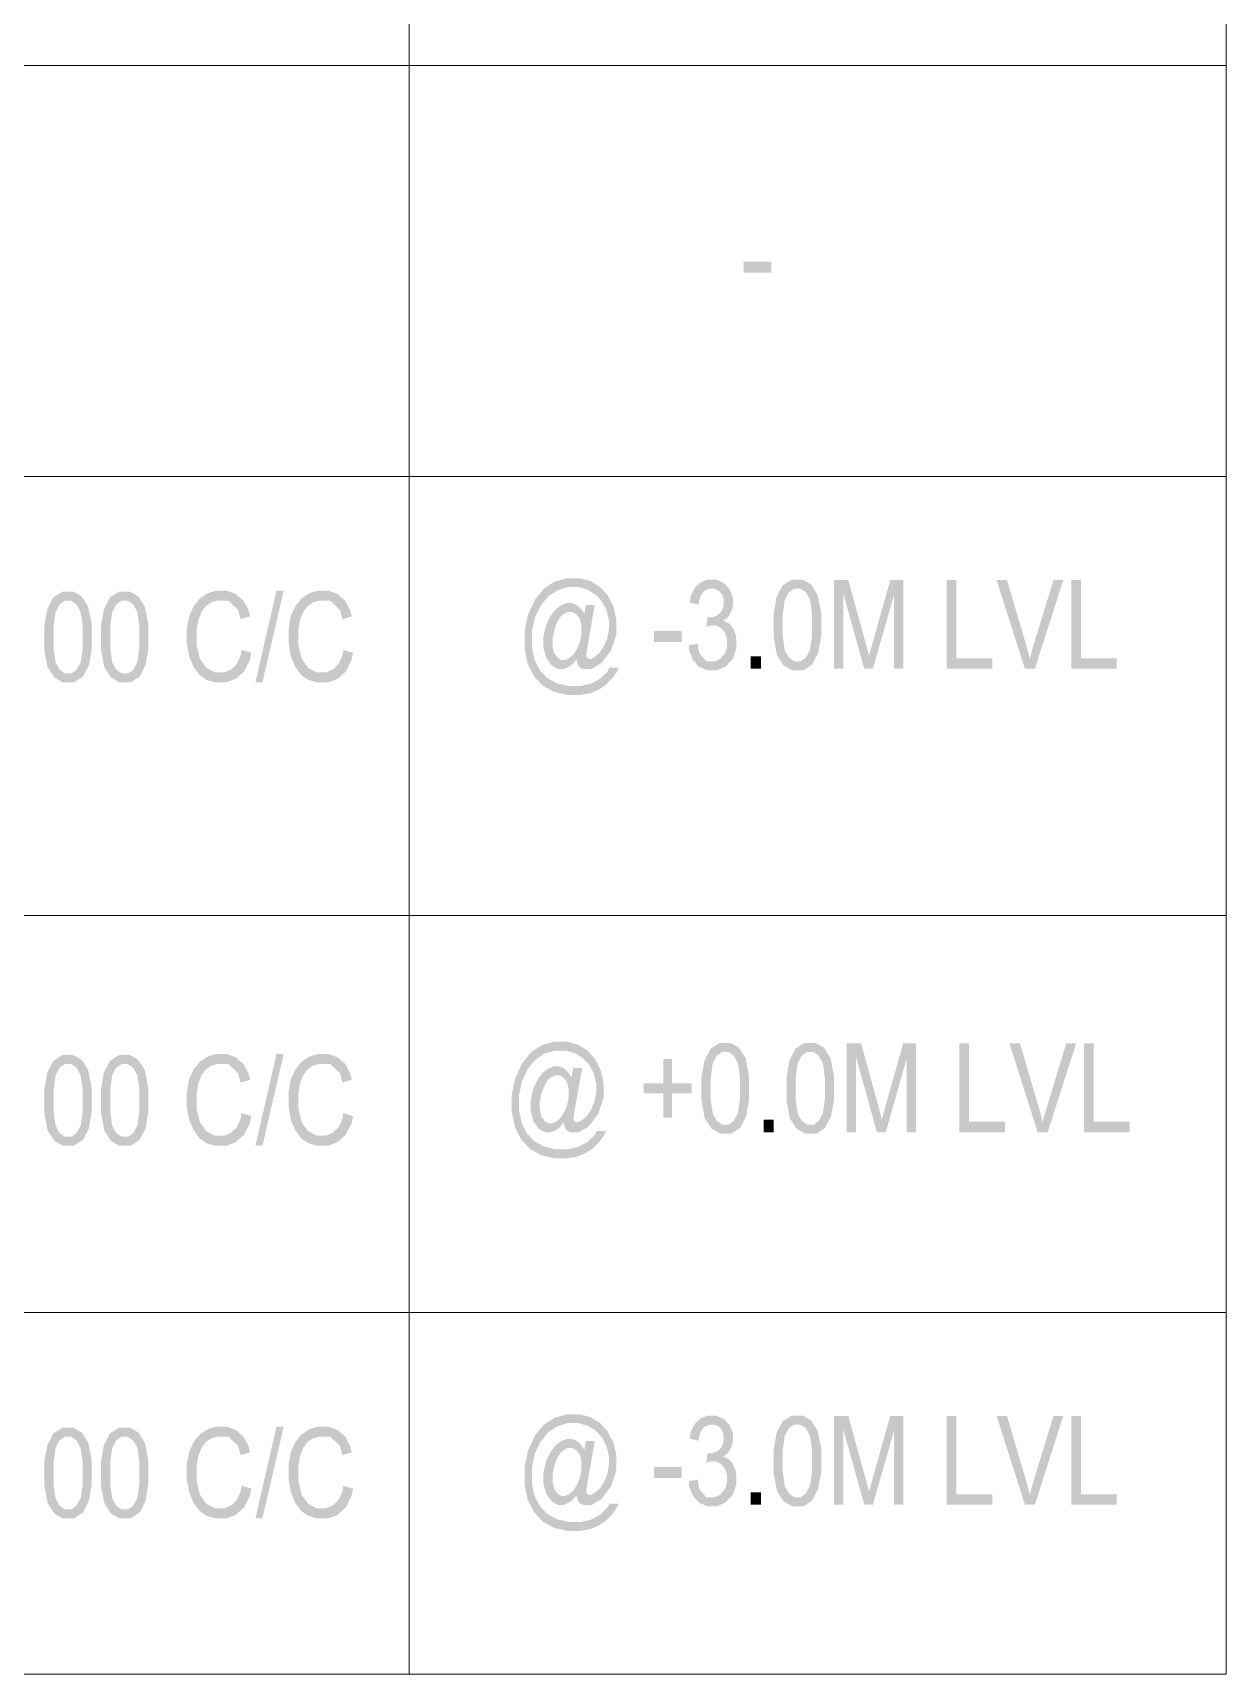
# Model space of a CAD drawing. Header units: millimetres. Extents: x 51.5 to 74.8, y 0.8 to 17.2.
# Drawn here: x 68.752 to 69.806, y 14.531 to 15.981 of the extents above; entities that cross this region are included whole.
import ezdxf

# ---------------------------------------------------------------- set-up
doc = ezdxf.new("R2010")
doc.units = ezdxf.units.MM
doc.layers.add('PDF_Geomertry', color=7, linetype='Continuous')
doc.layers.add('PDF_Solid Fills', color=7, linetype='Continuous')

msp = doc.modelspace()

# ---------------------------------------------------------------- hatches: boundary and pattern name
at = {"layer": 'PDF_Solid Fills', "transparency": 33554559}
h = msp.add_hatch(color=256, dxfattribs=at)
h.paths.add_polyline_path([(68.7625, 15.4473), (68.7625, 15.4572), (68.7652, 15.4722), (68.7679, 15.4772), (68.7705, 15.4823), (68.7784, 15.4874), (68.7836, 15.4874), (68.7882, 15.4874), (68.7955, 15.4833), (68.7982, 15.4791), (68.8013, 15.4741), (68.8045, 15.4583), (68.8045, 15.4473), (68.8045, 15.4374), (68.8019, 15.4226), (68.7993, 15.4174), (68.7966, 15.4123), (68.7887, 15.4073), (68.7834, 15.4073), (68.7788, 15.4073), (68.7713, 15.4118), (68.7684, 15.4162), (68.7654, 15.4208), (68.7625, 15.4362)])
h.paths.add_polyline_path([(68.7707, 15.4473), (68.7707, 15.4377), (68.7725, 15.4249), (68.7743, 15.4218), (68.7761, 15.4184), (68.7808, 15.4152), (68.7837, 15.4152), (68.7865, 15.4152), (68.7909, 15.4184), (68.7927, 15.4218), (68.7947, 15.4251), (68.7965, 15.4379), (68.7965, 15.4473), (68.7965, 15.4569), (68.7945, 15.4697), (68.7927, 15.473), (68.7909, 15.4762), (68.7862, 15.4794), (68.7833, 15.4794), (68.7805, 15.4794), (68.7761, 15.4762), (68.7743, 15.4729), (68.7725, 15.4695), (68.7707, 15.4568)])
h = msp.add_hatch(color=256, dxfattribs=at)
h.paths.add_polyline_path([(68.8126, 15.4473), (68.8126, 15.4572), (68.8152, 15.4722), (68.8179, 15.4772), (68.8205, 15.4823), (68.8284, 15.4874), (68.8336, 15.4874), (68.8383, 15.4874), (68.8455, 15.4833), (68.8482, 15.4791), (68.8513, 15.4741), (68.8545, 15.4583), (68.8545, 15.4473), (68.8545, 15.4374), (68.8519, 15.4226), (68.8493, 15.4174), (68.8466, 15.4123), (68.8387, 15.4073), (68.8336, 15.4073), (68.8288, 15.4073), (68.8213, 15.4118), (68.8184, 15.4162), (68.8155, 15.4208), (68.8126, 15.4362)])
h.paths.add_polyline_path([(68.8207, 15.4473), (68.8207, 15.4377), (68.8225, 15.4249), (68.8243, 15.4218), (68.8262, 15.4184), (68.8309, 15.4152), (68.8337, 15.4152), (68.8365, 15.4152), (68.8411, 15.4184), (68.8429, 15.4218), (68.8447, 15.4251), (68.8465, 15.4379), (68.8465, 15.4473), (68.8465, 15.4569), (68.8447, 15.4697), (68.8429, 15.473), (68.8409, 15.4762), (68.8362, 15.4794), (68.8333, 15.4794), (68.8307, 15.4794), (68.8261, 15.4762), (68.8243, 15.4729), (68.8225, 15.4695), (68.8207, 15.4568)])
for points in [[(68.9368, 15.4361), (68.9454, 15.4334), (68.944, 15.4269), (68.939, 15.417), (68.9354, 15.4137), (68.9319, 15.4105), (68.9232, 15.4073), (68.9182, 15.4073), (68.9137, 15.4073), (68.9059, 15.4094), (68.9029, 15.4116), (68.8997, 15.4138), (68.8944, 15.4208), (68.8925, 15.4256), (68.8904, 15.4304), (68.8884, 15.4418), (68.8884, 15.4484), (68.8884, 15.4548), (68.8904, 15.4658), (68.8925, 15.4702), (68.8944, 15.4748), (68.9, 15.4815), (68.9034, 15.4838), (68.9069, 15.4861), (68.9145, 15.4884), (68.9188, 15.4884), (68.9234, 15.4884), (68.9315, 15.4855), (68.9348, 15.4826), (68.9382, 15.4797), (68.9429, 15.4712), (68.9443, 15.4656), (68.9359, 15.4631), (68.9337, 15.4713), (68.9251, 15.4795), (68.9187, 15.4795), (68.9154, 15.4795), (68.9098, 15.4779), (68.9075, 15.4762), (68.9051, 15.4745), (68.9013, 15.4695), (68.9, 15.4659), (68.8986, 15.4624), (68.897, 15.4537), (68.897, 15.4484), (68.897, 15.4404), (68.9, 15.4283), (68.9027, 15.4243), (68.9057, 15.4201), (68.9132, 15.4161), (68.9179, 15.4161), (68.9215, 15.4161), (68.9275, 15.4186), (68.93, 15.4211), (68.9325, 15.4236), (68.9359, 15.4311)], [(69.0266, 15.4361), (69.0352, 15.4334), (69.0338, 15.4269), (69.0288, 15.417), (69.0252, 15.4137), (69.0218, 15.4105), (69.0132, 15.4073), (69.008, 15.4073), (69.0036, 15.4073), (68.9959, 15.4094), (68.9927, 15.4116), (68.9895, 15.4138), (68.9843, 15.4208), (68.9823, 15.4256), (68.9802, 15.4304), (68.9783, 15.4418), (68.9783, 15.4484), (68.9783, 15.4548), (68.9802, 15.4658), (68.9823, 15.4702), (68.9844, 15.4748), (68.9898, 15.4815), (68.9933, 15.4838), (68.9968, 15.4861), (69.0044, 15.4884), (69.0087, 15.4884), (69.0134, 15.4884), (69.0213, 15.4855), (69.0247, 15.4826), (69.0282, 15.4797), (69.0327, 15.4712), (69.0341, 15.4656), (69.0258, 15.4631), (69.0237, 15.4713), (69.015, 15.4795), (69.0086, 15.4795), (69.0054, 15.4795), (68.9997, 15.4779), (68.9973, 15.4762), (68.995, 15.4745), (68.9912, 15.4695), (68.9898, 15.4659), (68.9884, 15.4624), (68.987, 15.4537), (68.987, 15.4484), (68.987, 15.4404), (68.9898, 15.4283), (68.9927, 15.4243), (68.9955, 15.4201), (69.0032, 15.4161), (69.0079, 15.4161), (69.0113, 15.4161), (69.0173, 15.4186), (69.0198, 15.4211), (69.0225, 15.4236), (69.0258, 15.4311)], [(69.3318, 15.4401), (69.3397, 15.4413), (69.3409, 15.4336), (69.3472, 15.4259), (69.3522, 15.4259), (69.3548, 15.4259), (69.3595, 15.4281), (69.3615, 15.4305), (69.3636, 15.4327), (69.3655, 15.4387), (69.3655, 15.4423), (69.3655, 15.4458), (69.3637, 15.4513), (69.3619, 15.4534), (69.3601, 15.4555), (69.3555, 15.4576), (69.3529, 15.4576), (69.3518, 15.4576), (69.349, 15.457), (69.3473, 15.4565), (69.3483, 15.4649), (69.3495, 15.4648), (69.3525, 15.4648), (69.3572, 15.4666), (69.359, 15.4684), (69.3608, 15.4702), (69.3627, 15.4749), (69.3627, 15.478), (69.3627, 15.4808), (69.3612, 15.4851), (69.3597, 15.4868), (69.3582, 15.4884), (69.3544, 15.4902), (69.3522, 15.4902), (69.3498, 15.4902), (69.3461, 15.4884), (69.3444, 15.4866), (69.3429, 15.4849), (69.3409, 15.4795), (69.3404, 15.4761), (69.3326, 15.4777), (69.3333, 15.4827), (69.3368, 15.4904), (69.3393, 15.493), (69.3419, 15.4955), (69.3483, 15.4981), (69.352, 15.4981), (69.3559, 15.4981), (69.3626, 15.4952), (69.3654, 15.4923), (69.368, 15.4894), (69.3708, 15.4822), (69.3708, 15.4777), (69.3708, 15.4751), (69.3695, 15.4704), (69.3684, 15.4683), (69.3673, 15.4662), (69.3641, 15.463), (69.362, 15.4618), (69.3638, 15.4613), (69.367, 15.4595), (69.3683, 15.4583), (69.3695, 15.457), (69.3716, 15.4538), (69.3723, 15.4518), (69.3732, 15.4497), (69.3738, 15.4451), (69.3738, 15.4424), (69.3738, 15.4372), (69.3708, 15.4283), (69.3676, 15.4248), (69.3644, 15.4213), (69.3568, 15.418), (69.3523, 15.418), (69.3482, 15.418), (69.3412, 15.4209), (69.3383, 15.424), (69.3355, 15.427), (69.3322, 15.4351)], [(69.46, 15.4193), (69.46, 15.4977), (69.4727, 15.4977), (69.488, 15.4422), (69.4911, 15.4306), (69.4916, 15.4327), (69.4933, 15.4391), (69.4944, 15.4431), (69.5098, 15.4977), (69.5213, 15.4977), (69.5213, 15.4193), (69.5132, 15.4193), (69.5132, 15.4849), (69.4944, 15.4193), (69.4868, 15.4193), (69.4682, 15.4862), (69.4682, 15.4193)], [(69.5597, 15.4193), (69.5597, 15.4977), (69.5682, 15.4977), (69.5682, 15.4286), (69.5998, 15.4286), (69.5998, 15.4193)], [(69.6287, 15.4193), (69.6037, 15.4977), (69.6129, 15.4977), (69.6297, 15.4408), (69.6307, 15.4374), (69.6323, 15.4311), (69.633, 15.4279), (69.6338, 15.4312), (69.6355, 15.4376), (69.6365, 15.4408), (69.654, 15.4977), (69.6626, 15.4977), (69.6375, 15.4193)], [(69.6697, 15.4193), (69.6697, 15.4977), (69.6782, 15.4977), (69.6782, 15.4286), (69.7098, 15.4286), (69.7098, 15.4193)], [(69.4713, 15.0099), (69.4713, 15.0884), (69.484, 15.0884), (69.4993, 15.0329), (69.5023, 15.0212), (69.5029, 15.0234), (69.5047, 15.0297), (69.5058, 15.0338), (69.5212, 15.0884), (69.5326, 15.0884), (69.5326, 15.0099), (69.5244, 15.0099), (69.5244, 15.0755), (69.5058, 15.0099), (69.498, 15.0099), (69.4794, 15.0768), (69.4794, 15.0099)], [(69.5709, 15.0099), (69.5709, 15.0884), (69.5794, 15.0884), (69.5794, 15.0193), (69.6112, 15.0193), (69.6112, 15.0099)], [(69.64, 15.0099), (69.6151, 15.0884), (69.6243, 15.0884), (69.6411, 15.0313), (69.642, 15.0281), (69.6437, 15.0216), (69.6444, 15.0186), (69.6451, 15.0218), (69.6469, 15.0281), (69.6479, 15.0313), (69.6652, 15.0884), (69.674, 15.0884), (69.6488, 15.0099)], [(69.6809, 15.0099), (69.6809, 15.0884), (69.6894, 15.0884), (69.6894, 15.0193), (69.7212, 15.0193), (69.7212, 15.0099)], [(68.9368, 15.0268), (68.9454, 15.0241), (68.944, 15.0174), (68.939, 15.0076), (68.9354, 15.0044), (68.9319, 15.0012), (68.9232, 14.9979), (68.9182, 14.9979), (68.9137, 14.9979), (68.9059, 15.0001), (68.9029, 15.0023), (68.8997, 15.0044), (68.8944, 15.0115), (68.8925, 15.0162), (68.8904, 15.0211), (68.8884, 15.0324), (68.8884, 15.039), (68.8884, 15.0455), (68.8904, 15.0565), (68.8925, 15.0609), (68.8944, 15.0654), (68.9, 15.0722), (68.9034, 15.0745), (68.9069, 15.0768), (68.9145, 15.079), (68.9188, 15.079), (68.9234, 15.079), (68.9315, 15.0762), (68.9348, 15.0733), (68.9382, 15.0704), (68.9429, 15.0619), (68.9443, 15.0562), (68.9359, 15.0538), (68.9337, 15.062), (68.9251, 15.0702), (68.9187, 15.0702), (68.9154, 15.0702), (68.9098, 15.0686), (68.9075, 15.0669), (68.9051, 15.0652), (68.9013, 15.0601), (68.9, 15.0566), (68.8986, 15.0531), (68.897, 15.0444), (68.897, 15.039), (68.897, 15.0309), (68.9, 15.0188), (68.9027, 15.0148), (68.9057, 15.0108), (68.9132, 15.0068), (68.9179, 15.0068), (68.9215, 15.0068), (68.9275, 15.0093), (68.93, 15.0118), (68.9325, 15.0141), (68.9359, 15.0216)], [(69.0266, 15.0268), (69.0352, 15.0241), (69.0338, 15.0174), (69.0288, 15.0076), (69.0252, 15.0044), (69.0218, 15.0012), (69.0132, 14.9979), (69.008, 14.9979), (69.0036, 14.9979), (68.9959, 15.0001), (68.9927, 15.0023), (68.9895, 15.0044), (68.9843, 15.0115), (68.9823, 15.0162), (68.9802, 15.0211), (68.9783, 15.0324), (68.9783, 15.039), (68.9783, 15.0455), (68.9802, 15.0565), (68.9823, 15.0609), (68.9844, 15.0654), (68.9898, 15.0722), (68.9933, 15.0745), (68.9968, 15.0768), (69.0044, 15.079), (69.0087, 15.079), (69.0134, 15.079), (69.0213, 15.0762), (69.0247, 15.0733), (69.0282, 15.0704), (69.0327, 15.0619), (69.0341, 15.0562), (69.0258, 15.0538), (69.0237, 15.062), (69.015, 15.0702), (69.0086, 15.0702), (69.0054, 15.0702), (68.9997, 15.0686), (68.9973, 15.0669), (68.995, 15.0652), (68.9912, 15.0601), (68.9898, 15.0566), (68.9884, 15.0531), (68.987, 15.0444), (68.987, 15.039), (68.987, 15.0309), (68.9898, 15.0188), (68.9927, 15.0148), (68.9955, 15.0108), (69.0032, 15.0068), (69.0079, 15.0068), (69.0113, 15.0068), (69.0173, 15.0093), (69.0198, 15.0118), (69.0225, 15.0141), (69.0258, 15.0216)], [(69.3094, 15.0226), (69.3094, 15.0441), (69.2919, 15.0441), (69.2919, 15.0531), (69.3094, 15.0531), (69.3094, 15.0745), (69.3169, 15.0745), (69.3169, 15.0531), (69.3344, 15.0531), (69.3344, 15.0441), (69.3169, 15.0441), (69.3169, 15.0226)], [(68.9368, 14.6976), (68.9454, 14.6949), (68.944, 14.6883), (68.939, 14.6784), (68.9354, 14.6752), (68.9319, 14.6719), (68.9232, 14.6687), (68.9182, 14.6687), (68.9137, 14.6687), (68.9059, 14.6709), (68.9029, 14.673), (68.8997, 14.6752), (68.8944, 14.6822), (68.8925, 14.687), (68.8904, 14.6919), (68.8884, 14.7033), (68.8884, 14.7098), (68.8884, 14.7163), (68.8904, 14.7273), (68.8925, 14.7318), (68.8944, 14.7362), (68.9, 14.743), (68.9034, 14.7452), (68.9069, 14.7476), (68.9145, 14.7498), (68.9188, 14.7498), (68.9234, 14.7498), (68.9315, 14.7469), (68.9348, 14.7441), (68.9382, 14.7412), (68.9429, 14.7327), (68.9443, 14.727), (68.9359, 14.7247), (68.9337, 14.7329), (68.9251, 14.7409), (68.9187, 14.7409), (68.9154, 14.7409), (68.9098, 14.7393), (68.9075, 14.7377), (68.9051, 14.7361), (68.9013, 14.7309), (68.9, 14.7274), (68.8986, 14.724), (68.897, 14.7151), (68.897, 14.7098), (68.897, 14.7018), (68.9, 14.6897), (68.9027, 14.6856), (68.9057, 14.6816), (68.9132, 14.6776), (68.9179, 14.6776), (68.9215, 14.6776), (68.9275, 14.6801), (68.93, 14.6824), (68.9325, 14.6849), (68.9359, 14.6924)], [(69.0266, 14.6976), (69.0352, 14.6949), (69.0338, 14.6883), (69.0288, 14.6784), (69.0252, 14.6752), (69.0218, 14.6719), (69.0132, 14.6687), (69.008, 14.6687), (69.0036, 14.6687), (68.9959, 14.6709), (68.9927, 14.673), (68.9895, 14.6752), (68.9843, 14.6822), (68.9823, 14.687), (68.9802, 14.6919), (68.9783, 14.7033), (68.9783, 14.7098), (68.9783, 14.7163), (68.9802, 14.7273), (68.9823, 14.7318), (68.9844, 14.7362), (68.9898, 14.743), (68.9933, 14.7452), (68.9968, 14.7476), (69.0044, 14.7498), (69.0087, 14.7498), (69.0134, 14.7498), (69.0213, 14.7469), (69.0247, 14.7441), (69.0282, 14.7412), (69.0327, 14.7327), (69.0341, 14.727), (69.0258, 14.7247), (69.0237, 14.7329), (69.015, 14.7409), (69.0086, 14.7409), (69.0054, 14.7409), (68.9997, 14.7393), (68.9973, 14.7377), (68.995, 14.7361), (68.9912, 14.7309), (68.9898, 14.7274), (68.9884, 14.724), (68.987, 14.7151), (68.987, 14.7098), (68.987, 14.7018), (68.9898, 14.6897), (68.9927, 14.6856), (68.9955, 14.6816), (69.0032, 14.6776), (69.0079, 14.6776), (69.0113, 14.6776), (69.0173, 14.6801), (69.0198, 14.6824), (69.0225, 14.6849), (69.0258, 14.6924)], [(69.3318, 14.7016), (69.3397, 14.7029), (69.3409, 14.6951), (69.3472, 14.6873), (69.3522, 14.6873), (69.3548, 14.6873), (69.3595, 14.6897), (69.3615, 14.6919), (69.3636, 14.6943), (69.3655, 14.7001), (69.3655, 14.7038), (69.3655, 14.7072), (69.3637, 14.7127), (69.3619, 14.7148), (69.3601, 14.7169), (69.3555, 14.719), (69.3529, 14.719), (69.3518, 14.719), (69.349, 14.7184), (69.3473, 14.7179), (69.3483, 14.7263), (69.3495, 14.7262), (69.3525, 14.7262), (69.3572, 14.728), (69.359, 14.7298), (69.3608, 14.7316), (69.3627, 14.7365), (69.3627, 14.7394), (69.3627, 14.7422), (69.3612, 14.7466), (69.3597, 14.7483), (69.3582, 14.7499), (69.3544, 14.7516), (69.3522, 14.7516), (69.3498, 14.7516), (69.3461, 14.7498), (69.3444, 14.7481), (69.3429, 14.7463), (69.3409, 14.7411), (69.3404, 14.7374), (69.3326, 14.7391), (69.3333, 14.7443), (69.3368, 14.7518), (69.3393, 14.7544), (69.3419, 14.7569), (69.3483, 14.7595), (69.352, 14.7595), (69.3559, 14.7595), (69.3626, 14.7566), (69.3654, 14.7537), (69.368, 14.7509), (69.3708, 14.7436), (69.3708, 14.7393), (69.3708, 14.7365), (69.3695, 14.7318), (69.3684, 14.7297), (69.3673, 14.7277), (69.3641, 14.7244), (69.362, 14.7233), (69.3638, 14.7227), (69.367, 14.7209), (69.3683, 14.7197), (69.3695, 14.7186), (69.3716, 14.7152), (69.3723, 14.7131), (69.3732, 14.7111), (69.3738, 14.7065), (69.3738, 14.704), (69.3738, 14.6986), (69.3708, 14.6897), (69.3676, 14.6862), (69.3644, 14.6829), (69.3568, 14.6794), (69.3523, 14.6794), (69.3482, 14.6794), (69.3412, 14.6824), (69.3383, 14.6854), (69.3355, 14.6884), (69.3322, 14.6965)], [(69.46, 14.6808), (69.46, 14.7593), (69.4727, 14.7593), (69.488, 14.7037), (69.4911, 14.692), (69.4916, 14.6943), (69.4933, 14.7005), (69.4944, 14.7047), (69.5098, 14.7593), (69.5213, 14.7593), (69.5213, 14.6808), (69.5132, 14.6808), (69.5132, 14.7463), (69.4944, 14.6808), (69.4868, 14.6808), (69.4682, 14.7476), (69.4682, 14.6808)], [(69.5597, 14.6808), (69.5597, 14.7593), (69.5682, 14.7593), (69.5682, 14.6899), (69.5998, 14.6899), (69.5998, 14.6808)], [(69.6287, 14.6808), (69.6037, 14.7593), (69.6129, 14.7593), (69.6297, 14.7022), (69.6307, 14.6988), (69.6323, 14.6924), (69.633, 14.6894), (69.6338, 14.6926), (69.6355, 14.699), (69.6365, 14.7022), (69.654, 14.7593), (69.6626, 14.7593), (69.6375, 14.6808)], [(69.6697, 14.6808), (69.6697, 14.7593), (69.6782, 14.7593), (69.6782, 14.6899), (69.7098, 14.6899), (69.7098, 14.6808)]]:
    msp.add_hatch(color=256, dxfattribs=at).paths.add_polyline_path(points)
h = msp.add_hatch(color=256, dxfattribs=at)
h.paths.add_polyline_path([(69.2327, 15.428), (69.2312, 15.4258), (69.2279, 15.4224), (69.2261, 15.4213), (69.2244, 15.4202), (69.2211, 15.4191), (69.2195, 15.4191), (69.2163, 15.4191), (69.2109, 15.422), (69.2087, 15.4249), (69.2061, 15.4286), (69.2034, 15.4376), (69.2034, 15.4433), (69.2034, 15.4477), (69.2054, 15.4565), (69.2072, 15.4608), (69.2091, 15.4651), (69.2136, 15.4713), (69.2162, 15.4734), (69.2188, 15.4754), (69.2238, 15.4774), (69.2263, 15.4774), (69.2282, 15.4774), (69.2318, 15.4762), (69.2336, 15.4749), (69.2352, 15.4737), (69.2383, 15.4701), (69.2395, 15.4676), (69.2409, 15.4758), (69.2488, 15.4758), (69.2425, 15.4399), (69.2419, 15.4362), (69.2412, 15.432), (69.2412, 15.4316), (69.2412, 15.4308), (69.2416, 15.4295), (69.2422, 15.429), (69.2426, 15.4286), (69.2437, 15.428), (69.2443, 15.428), (69.2455, 15.428), (69.2488, 15.4299), (69.2509, 15.4318), (69.2532, 15.4337), (69.2568, 15.4391), (69.2583, 15.4427), (69.2598, 15.4462), (69.2612, 15.4538), (69.2612, 15.4577), (69.2612, 15.4626), (69.2591, 15.4712), (69.2572, 15.4751), (69.2551, 15.4788), (69.2494, 15.4849), (69.2458, 15.487), (69.242, 15.4893), (69.2343, 15.4915), (69.23, 15.4915), (69.225, 15.4915), (69.2158, 15.4887), (69.2116, 15.4859), (69.2076, 15.4833), (69.2009, 15.4751), (69.1983, 15.4697), (69.1958, 15.4643), (69.1932, 15.452), (69.1932, 15.4451), (69.1932, 15.4386), (69.1955, 15.4274), (69.1977, 15.4229), (69.2001, 15.4183), (69.2066, 15.4113), (69.2109, 15.4088), (69.2152, 15.4065), (69.2254, 15.4041), (69.2312, 15.4041), (69.2365, 15.4041), (69.2458, 15.4063), (69.2498, 15.4086), (69.2537, 15.4108), (69.2598, 15.4166), (69.2619, 15.4204), (69.2698, 15.4204), (69.2686, 15.417), (69.2643, 15.4109), (69.2612, 15.4079), (69.2583, 15.4049), (69.2516, 15.4005), (69.2479, 15.3991), (69.2443, 15.3976), (69.2359, 15.3962), (69.2312, 15.3962), (69.2243, 15.3962), (69.2125, 15.399), (69.2076, 15.4018), (69.2027, 15.4045), (69.1951, 15.4127), (69.1923, 15.4181), (69.1895, 15.4236), (69.1868, 15.4366), (69.1868, 15.4443), (69.1868, 15.4524), (69.1898, 15.4672), (69.1929, 15.4737), (69.1959, 15.4804), (69.2037, 15.4899), (69.2084, 15.4931), (69.2132, 15.4962), (69.2241, 15.4993), (69.2304, 15.4993), (69.2357, 15.4993), (69.2451, 15.4968), (69.2493, 15.4941), (69.2534, 15.4916), (69.2602, 15.4841), (69.2627, 15.4793), (69.2652, 15.4743), (69.2677, 15.4636), (69.2677, 15.4576), (69.2677, 15.4495), (69.2632, 15.4354), (69.2584, 15.4294), (69.2545, 15.4243), (69.2459, 15.4191), (69.2412, 15.4191), (69.2391, 15.4191), (69.2359, 15.4201), (69.235, 15.4212), (69.2341, 15.4223), (69.233, 15.4256)])
h.paths.add_polyline_path([(69.2115, 15.4426), (69.2115, 15.4388), (69.213, 15.4331), (69.2144, 15.4311), (69.2159, 15.4291), (69.2191, 15.427), (69.2209, 15.427), (69.2226, 15.427), (69.2259, 15.4287), (69.2279, 15.4302), (69.2297, 15.4318), (69.233, 15.4366), (69.2343, 15.4399), (69.2357, 15.4433), (69.237, 15.4504), (69.237, 15.454), (69.237, 15.4577), (69.2355, 15.4636), (69.234, 15.4655), (69.2325, 15.4674), (69.2288, 15.4695), (69.2268, 15.4695), (69.2251, 15.4695), (69.2218, 15.4681), (69.2202, 15.4668), (69.2186, 15.4654), (69.2155, 15.4604), (69.2141, 15.4568), (69.2129, 15.4531), (69.2115, 15.4461)])
h = msp.add_hatch(color=256, dxfattribs=at)
h.paths.add_polyline_path([(69.4068, 15.458), (69.4068, 15.4679), (69.4094, 15.4829), (69.412, 15.4879), (69.4148, 15.493), (69.4226, 15.4981), (69.4279, 15.4981), (69.4325, 15.4981), (69.4397, 15.494), (69.4423, 15.4898), (69.4455, 15.4848), (69.4488, 15.469), (69.4488, 15.458), (69.4488, 15.4481), (69.4461, 15.4333), (69.4434, 15.4281), (69.4408, 15.423), (69.433, 15.418), (69.4277, 15.418), (69.4232, 15.418), (69.4155, 15.4224), (69.4126, 15.4269), (69.4097, 15.4315), (69.4068, 15.447)])
h.paths.add_polyline_path([(69.4148, 15.458), (69.4148, 15.4484), (69.4166, 15.4356), (69.4186, 15.4324), (69.4204, 15.4291), (69.4251, 15.4259), (69.428, 15.4259), (69.4307, 15.4259), (69.4352, 15.4291), (69.437, 15.4324), (69.4388, 15.4358), (69.4407, 15.4486), (69.4407, 15.458), (69.4407, 15.4676), (69.4388, 15.4805), (69.437, 15.4837), (69.4352, 15.4869), (69.4304, 15.4902), (69.4275, 15.4902), (69.4248, 15.4902), (69.4202, 15.4869), (69.4184, 15.4836), (69.4166, 15.4802), (69.4148, 15.4674)])
h = msp.add_hatch(color=256, dxfattribs=at)
h.paths.add_polyline_path([(69.2215, 15.0187), (69.22, 15.0165), (69.2166, 15.0131), (69.2148, 15.012), (69.213, 15.0109), (69.2098, 15.0098), (69.2083, 15.0098), (69.205, 15.0098), (69.1995, 15.0127), (69.1975, 15.0156), (69.1948, 15.0191), (69.1922, 15.0283), (69.1922, 15.0338), (69.1922, 15.0383), (69.194, 15.0472), (69.1959, 15.0515), (69.1979, 15.0556), (69.2023, 15.062), (69.205, 15.064), (69.2075, 15.0661), (69.2126, 15.068), (69.2151, 15.068), (69.2169, 15.068), (69.2205, 15.0669), (69.2222, 15.0656), (69.224, 15.0644), (69.2269, 15.0606), (69.2282, 15.0583), (69.2297, 15.0665), (69.2376, 15.0665), (69.2312, 15.0305), (69.2305, 15.0268), (69.23, 15.0226), (69.23, 15.0222), (69.23, 15.0215), (69.2304, 15.0201), (69.2308, 15.0197), (69.2313, 15.0191), (69.2323, 15.0187), (69.233, 15.0187), (69.2341, 15.0187), (69.2375, 15.0205), (69.2397, 15.0224), (69.2419, 15.0243), (69.2455, 15.0297), (69.247, 15.0333), (69.2484, 15.0369), (69.25, 15.0444), (69.25, 15.0484), (69.25, 15.0531), (69.2479, 15.0618), (69.2458, 15.0656), (69.2437, 15.0695), (69.238, 15.0755), (69.2344, 15.0777), (69.2308, 15.0798), (69.2229, 15.082), (69.2187, 15.082), (69.2136, 15.082), (69.2044, 15.0793), (69.2004, 15.0766), (69.1962, 15.0738), (69.1895, 15.0658), (69.187, 15.0604), (69.1844, 15.0549), (69.1819, 15.0426), (69.1819, 15.0356), (69.1819, 15.0291), (69.1843, 15.018), (69.1865, 15.0134), (69.1888, 15.0088), (69.1954, 15.0019), (69.1997, 14.9995), (69.204, 14.9972), (69.214, 14.9948), (69.22, 14.9948), (69.2252, 14.9948), (69.2344, 14.997), (69.2384, 14.9991), (69.2425, 15.0013), (69.2486, 15.0073), (69.2507, 15.0109), (69.2586, 15.0109), (69.2573, 15.0077), (69.253, 15.0015), (69.25, 14.9986), (69.2469, 14.9955), (69.2402, 14.9912), (69.2366, 14.9897), (69.233, 14.9883), (69.2247, 14.9868), (69.2198, 14.9868), (69.213, 14.9868), (69.2012, 14.9897), (69.1963, 14.9924), (69.1915, 14.9952), (69.1838, 15.0034), (69.1811, 15.0088), (69.1783, 15.0143), (69.1755, 15.0273), (69.1755, 15.0349), (69.1755, 15.043), (69.1786, 15.0577), (69.1816, 15.0644), (69.1847, 15.0709), (69.1925, 15.0806), (69.1972, 15.0837), (69.2019, 15.0868), (69.2129, 15.0899), (69.2191, 15.0899), (69.2244, 15.0899), (69.2337, 15.0873), (69.238, 15.0848), (69.2422, 15.0822), (69.2488, 15.0747), (69.2513, 15.0698), (69.254, 15.0649), (69.2565, 15.0541), (69.2565, 15.0483), (69.2565, 15.0402), (69.2518, 15.0261), (69.2472, 15.0199), (69.2432, 15.0148), (69.2347, 15.0097), (69.23, 15.0097), (69.2277, 15.0097), (69.2247, 15.0108), (69.2237, 15.0119), (69.2227, 15.013), (69.2216, 15.0163)])
h.paths.add_polyline_path([(69.2002, 15.0333), (69.2002, 15.0295), (69.2016, 15.0238), (69.2032, 15.0218), (69.2045, 15.0197), (69.2079, 15.0177), (69.2097, 15.0177), (69.2112, 15.0177), (69.2147, 15.0193), (69.2166, 15.0208), (69.2184, 15.0224), (69.2216, 15.0273), (69.223, 15.0306), (69.2244, 15.034), (69.2257, 15.0409), (69.2257, 15.0447), (69.2257, 15.0484), (69.2241, 15.0541), (69.2227, 15.0562), (69.2212, 15.0581), (69.2176, 15.0601), (69.2154, 15.0601), (69.2138, 15.0601), (69.2105, 15.0587), (69.2088, 15.0573), (69.2072, 15.0559), (69.2043, 15.0509), (69.2029, 15.0473), (69.2015, 15.0437), (69.2002, 15.0366)])
h = msp.add_hatch(color=256, dxfattribs=at)
h.paths.add_polyline_path([(69.343, 15.0486), (69.343, 15.0586), (69.3457, 15.0734), (69.3484, 15.0786), (69.3511, 15.0837), (69.359, 15.0887), (69.3641, 15.0887), (69.3687, 15.0887), (69.3759, 15.0847), (69.3787, 15.0805), (69.3819, 15.0755), (69.3851, 15.0595), (69.3851, 15.0486), (69.3851, 15.0388), (69.3825, 15.0238), (69.3798, 15.0188), (69.3772, 15.0137), (69.3693, 15.0086), (69.364, 15.0086), (69.3594, 15.0086), (69.3519, 15.0131), (69.349, 15.0176), (69.3459, 15.022), (69.343, 15.0376)])
h.paths.add_polyline_path([(69.3512, 15.0487), (69.3512, 15.0391), (69.353, 15.0263), (69.3548, 15.023), (69.3566, 15.0198), (69.3613, 15.0165), (69.3643, 15.0165), (69.3669, 15.0165), (69.3715, 15.0198), (69.3733, 15.0231), (69.3751, 15.0263), (69.377, 15.0391), (69.377, 15.0487), (69.377, 15.0583), (69.3751, 15.0711), (69.3733, 15.0743), (69.3715, 15.0776), (69.3668, 15.0808), (69.3637, 15.0808), (69.3611, 15.0808), (69.3566, 15.0774), (69.3548, 15.0743), (69.353, 15.0709), (69.3512, 15.0581)])
h = msp.add_hatch(color=256, dxfattribs=at)
h.paths.add_polyline_path([(69.4182, 15.0486), (69.4182, 15.0586), (69.4208, 15.0734), (69.4234, 15.0786), (69.4261, 15.0837), (69.434, 15.0887), (69.4391, 15.0887), (69.4437, 15.0887), (69.4511, 15.0847), (69.4537, 15.0805), (69.4569, 15.0755), (69.4601, 15.0595), (69.4601, 15.0486), (69.4601, 15.0388), (69.4575, 15.0238), (69.4548, 15.0188), (69.4522, 15.0137), (69.4443, 15.0086), (69.439, 15.0086), (69.4344, 15.0086), (69.4269, 15.0131), (69.424, 15.0176), (69.4211, 15.022), (69.4182, 15.0376)])
h.paths.add_polyline_path([(69.4262, 15.0487), (69.4262, 15.0391), (69.428, 15.0263), (69.4298, 15.023), (69.4318, 15.0198), (69.4365, 15.0165), (69.4393, 15.0165), (69.442, 15.0165), (69.4465, 15.0198), (69.4484, 15.0231), (69.4502, 15.0263), (69.452, 15.0391), (69.452, 15.0487), (69.452, 15.0583), (69.4502, 15.0711), (69.4483, 15.0743), (69.4465, 15.0776), (69.4418, 15.0808), (69.4388, 15.0808), (69.4361, 15.0808), (69.4316, 15.0774), (69.4298, 15.0743), (69.428, 15.0709), (69.4262, 15.0581)])
h = msp.add_hatch(color=256, dxfattribs=at)
h.paths.add_polyline_path([(68.7625, 15.0379), (68.7625, 15.0479), (68.7652, 15.0627), (68.7679, 15.0679), (68.7705, 15.0729), (68.7784, 15.078), (68.7836, 15.078), (68.7882, 15.078), (68.7955, 15.0738), (68.7982, 15.0698), (68.8013, 15.0648), (68.8045, 15.0488), (68.8045, 15.0379), (68.8045, 15.0281), (68.8019, 15.0131), (68.7993, 15.0081), (68.7966, 15.003), (68.7887, 14.9979), (68.7834, 14.9979), (68.7788, 14.9979), (68.7713, 15.0023), (68.7684, 15.0069), (68.7654, 15.0113), (68.7625, 15.0269)])
h.paths.add_polyline_path([(68.7707, 15.038), (68.7707, 15.0284), (68.7725, 15.0156), (68.7743, 15.0123), (68.7761, 15.0091), (68.7808, 15.0058), (68.7837, 15.0058), (68.7865, 15.0058), (68.7909, 15.0091), (68.7927, 15.0124), (68.7947, 15.0156), (68.7965, 15.0284), (68.7965, 15.038), (68.7965, 15.0476), (68.7945, 15.0604), (68.7927, 15.0636), (68.7909, 15.0669), (68.7862, 15.0701), (68.7833, 15.0701), (68.7805, 15.0701), (68.7761, 15.0668), (68.7743, 15.0636), (68.7725, 15.0602), (68.7707, 15.0474)])
h = msp.add_hatch(color=256, dxfattribs=at)
h.paths.add_polyline_path([(68.8126, 15.0379), (68.8126, 15.0479), (68.8152, 15.0627), (68.8179, 15.0679), (68.8205, 15.0729), (68.8284, 15.078), (68.8336, 15.078), (68.8383, 15.078), (68.8455, 15.0738), (68.8482, 15.0698), (68.8513, 15.0648), (68.8545, 15.0488), (68.8545, 15.0379), (68.8545, 15.0281), (68.8519, 15.0131), (68.8493, 15.0081), (68.8466, 15.003), (68.8387, 14.9979), (68.8336, 14.9979), (68.8288, 14.9979), (68.8213, 15.0023), (68.8184, 15.0069), (68.8155, 15.0113), (68.8126, 15.0269)])
h.paths.add_polyline_path([(68.8207, 15.038), (68.8207, 15.0284), (68.8225, 15.0156), (68.8243, 15.0123), (68.8262, 15.0091), (68.8309, 15.0058), (68.8337, 15.0058), (68.8365, 15.0058), (68.8411, 15.0091), (68.8429, 15.0124), (68.8447, 15.0156), (68.8465, 15.0284), (68.8465, 15.038), (68.8465, 15.0476), (68.8447, 15.0604), (68.8429, 15.0636), (68.8409, 15.0669), (68.8362, 15.0701), (68.8333, 15.0701), (68.8307, 15.0701), (68.8261, 15.0668), (68.8243, 15.0636), (68.8225, 15.0602), (68.8207, 15.0474)])
h = msp.add_hatch(color=256, dxfattribs=at)
h.paths.add_polyline_path([(68.7625, 14.7087), (68.7625, 14.7186), (68.7652, 14.7336), (68.7679, 14.7387), (68.7705, 14.7437), (68.7784, 14.7488), (68.7836, 14.7488), (68.7882, 14.7488), (68.7955, 14.7447), (68.7982, 14.7406), (68.8013, 14.7356), (68.8045, 14.7197), (68.8045, 14.7087), (68.8045, 14.6988), (68.8019, 14.684), (68.7993, 14.6788), (68.7966, 14.6738), (68.7887, 14.6687), (68.7834, 14.6687), (68.7788, 14.6687), (68.7713, 14.6731), (68.7684, 14.6777), (68.7654, 14.6822), (68.7625, 14.6977)])
h.paths.add_polyline_path([(68.7707, 14.7087), (68.7707, 14.6993), (68.7725, 14.6863), (68.7743, 14.6831), (68.7761, 14.6798), (68.7808, 14.6766), (68.7837, 14.6766), (68.7865, 14.6766), (68.7909, 14.6799), (68.7927, 14.6831), (68.7947, 14.6865), (68.7965, 14.6993), (68.7965, 14.7087), (68.7965, 14.7183), (68.7945, 14.7312), (68.7927, 14.7344), (68.7909, 14.7376), (68.7862, 14.7409), (68.7833, 14.7409), (68.7805, 14.7409), (68.7761, 14.7376), (68.7743, 14.7343), (68.7725, 14.7311), (68.7707, 14.7183)])
h = msp.add_hatch(color=256, dxfattribs=at)
h.paths.add_polyline_path([(68.8126, 14.7087), (68.8126, 14.7186), (68.8152, 14.7336), (68.8179, 14.7387), (68.8205, 14.7437), (68.8284, 14.7488), (68.8336, 14.7488), (68.8383, 14.7488), (68.8455, 14.7447), (68.8482, 14.7406), (68.8513, 14.7356), (68.8545, 14.7197), (68.8545, 14.7087), (68.8545, 14.6988), (68.8519, 14.684), (68.8493, 14.6788), (68.8466, 14.6738), (68.8387, 14.6687), (68.8336, 14.6687), (68.8288, 14.6687), (68.8213, 14.6731), (68.8184, 14.6777), (68.8155, 14.6822), (68.8126, 14.6977)])
h.paths.add_polyline_path([(68.8207, 14.7087), (68.8207, 14.6993), (68.8225, 14.6863), (68.8243, 14.6831), (68.8262, 14.6798), (68.8309, 14.6766), (68.8337, 14.6766), (68.8365, 14.6766), (68.8411, 14.6799), (68.8429, 14.6831), (68.8447, 14.6865), (68.8465, 14.6993), (68.8465, 14.7087), (68.8465, 14.7183), (68.8447, 14.7312), (68.8429, 14.7344), (68.8409, 14.7376), (68.8362, 14.7409), (68.8333, 14.7409), (68.8307, 14.7409), (68.8261, 14.7376), (68.8243, 14.7343), (68.8225, 14.7311), (68.8207, 14.7183)])
h = msp.add_hatch(color=256, dxfattribs=at)
h.paths.add_polyline_path([(69.2327, 14.6894), (69.2312, 14.6873), (69.2279, 14.684), (69.2261, 14.6829), (69.2244, 14.6818), (69.2211, 14.6805), (69.2195, 14.6805), (69.2163, 14.6805), (69.2109, 14.6836), (69.2087, 14.6865), (69.2061, 14.6899), (69.2034, 14.6991), (69.2034, 14.7047), (69.2034, 14.7091), (69.2054, 14.718), (69.2072, 14.7222), (69.2091, 14.7265), (69.2136, 14.7327), (69.2162, 14.7348), (69.2188, 14.7369), (69.2238, 14.7388), (69.2263, 14.7388), (69.2282, 14.7388), (69.2318, 14.7376), (69.2336, 14.7365), (69.2352, 14.7352), (69.2383, 14.7315), (69.2395, 14.7291), (69.2409, 14.7372), (69.2488, 14.7372), (69.2425, 14.7013), (69.2419, 14.6976), (69.2412, 14.6934), (69.2412, 14.693), (69.2412, 14.6922), (69.2416, 14.6909), (69.2422, 14.6905), (69.2426, 14.6899), (69.2437, 14.6894), (69.2443, 14.6894), (69.2455, 14.6894), (69.2488, 14.6913), (69.2509, 14.6931), (69.2532, 14.6951), (69.2568, 14.7005), (69.2583, 14.7041), (69.2598, 14.7077), (69.2612, 14.7152), (69.2612, 14.7193), (69.2612, 14.724), (69.2591, 14.7326), (69.2572, 14.7365), (69.2551, 14.7404), (69.2494, 14.7463), (69.2458, 14.7486), (69.242, 14.7506), (69.2343, 14.7529), (69.23, 14.7529), (69.225, 14.7529), (69.2158, 14.7501), (69.2116, 14.7474), (69.2076, 14.7447), (69.2009, 14.7365), (69.1983, 14.7312), (69.1958, 14.7258), (69.1932, 14.7134), (69.1932, 14.7065), (69.1932, 14.6999), (69.1955, 14.6888), (69.1977, 14.6843), (69.2001, 14.6797), (69.2066, 14.6727), (69.2109, 14.6704), (69.2152, 14.668), (69.2254, 14.6655), (69.2312, 14.6655), (69.2365, 14.6655), (69.2458, 14.6677), (69.2498, 14.6699), (69.2537, 14.6722), (69.2598, 14.6781), (69.2619, 14.6818), (69.2698, 14.6818), (69.2686, 14.6786), (69.2643, 14.6723), (69.2612, 14.6694), (69.2583, 14.6663), (69.2516, 14.662), (69.2479, 14.6605), (69.2443, 14.6591), (69.2359, 14.6576), (69.2312, 14.6576), (69.2243, 14.6576), (69.2125, 14.6604), (69.2076, 14.6631), (69.2027, 14.6659), (69.1951, 14.6743), (69.1923, 14.6797), (69.1895, 14.6851), (69.1868, 14.6981), (69.1868, 14.7058), (69.1868, 14.7138), (69.1898, 14.7286), (69.1929, 14.7351), (69.1959, 14.7418), (69.2037, 14.7515), (69.2084, 14.7545), (69.2132, 14.7576), (69.2241, 14.7606), (69.2304, 14.7606), (69.2357, 14.7606), (69.2451, 14.7581), (69.2493, 14.7555), (69.2534, 14.753), (69.2602, 14.7455), (69.2627, 14.7406), (69.2652, 14.7358), (69.2677, 14.7249), (69.2677, 14.719), (69.2677, 14.7109), (69.2632, 14.6969), (69.2584, 14.6908), (69.2545, 14.6856), (69.2459, 14.6805), (69.2412, 14.6805), (69.2391, 14.6805), (69.2359, 14.6816), (69.235, 14.6827), (69.2341, 14.6837), (69.233, 14.6872)])
h.paths.add_polyline_path([(69.2115, 14.704), (69.2115, 14.7004), (69.213, 14.6945), (69.2144, 14.6926), (69.2159, 14.6905), (69.2191, 14.6886), (69.2209, 14.6886), (69.2226, 14.6886), (69.2259, 14.6901), (69.2279, 14.6916), (69.2297, 14.6933), (69.233, 14.6981), (69.2343, 14.7015), (69.2357, 14.7048), (69.237, 14.7118), (69.237, 14.7155), (69.237, 14.7193), (69.2355, 14.7249), (69.234, 14.7269), (69.2325, 14.729), (69.2288, 14.7309), (69.2268, 14.7309), (69.2251, 14.7309), (69.2218, 14.7295), (69.2202, 14.7281), (69.2186, 14.7268), (69.2155, 14.7218), (69.2141, 14.7181), (69.2129, 14.7145), (69.2115, 14.7074)])
h = msp.add_hatch(color=256, dxfattribs=at)
h.paths.add_polyline_path([(69.4068, 14.7194), (69.4068, 14.7293), (69.4094, 14.7443), (69.412, 14.7494), (69.4148, 14.7544), (69.4226, 14.7595), (69.4279, 14.7595), (69.4325, 14.7595), (69.4397, 14.7554), (69.4423, 14.7513), (69.4455, 14.7463), (69.4488, 14.7304), (69.4488, 14.7194), (69.4488, 14.7097), (69.4461, 14.6947), (69.4434, 14.6895), (69.4408, 14.6845), (69.433, 14.6794), (69.4277, 14.6794), (69.4232, 14.6794), (69.4155, 14.6838), (69.4126, 14.6884), (69.4097, 14.6929), (69.4068, 14.7084)])
h.paths.add_polyline_path([(69.4148, 14.7194), (69.4148, 14.7099), (69.4166, 14.697), (69.4186, 14.6938), (69.4204, 14.6906), (69.4251, 14.6873), (69.428, 14.6873), (69.4307, 14.6873), (69.4352, 14.6906), (69.437, 14.694), (69.4388, 14.6972), (69.4407, 14.7099), (69.4407, 14.7194), (69.4407, 14.7291), (69.4388, 14.7419), (69.437, 14.7451), (69.4352, 14.7484), (69.4304, 14.7516), (69.4275, 14.7516), (69.4248, 14.7516), (69.4202, 14.7483), (69.4184, 14.7449), (69.4166, 14.7418), (69.4148, 14.729)])

# ---------------------------------------------------------------- linework, layer by layer
at = {"layer": 'PDF_Geomertry', "lineweight": 0}
for points in [[(69.8065, 16.3158), (69.8065, 14.5311), (62.4775, 14.5311), (62.4775, 16.3158), (69.8065, 16.3158), (69.8065, 14.8505), (62.4775, 14.8505)], [(69.0847, 16.3158), (69.0847, 14.5311), (69.0847, 15.9524)], [(63.0062, 15.9524), (69.8065, 15.9524)], [(62.4775, 15.2012), (69.8065, 15.2012)], [(62.4775, 14.5311), (69.8065, 14.5311)]]:
    msp.add_lwpolyline(points, dxfattribs=at)
for points in [[(69.8065, 15.5891), (62.4775, 15.5891)], [(69.8065, 14.8505), (62.4775, 14.8505)], [(69.8065, 14.5311), (62.4775, 14.5311)]]:
    msp.add_lwpolyline(points, close=True, dxfattribs=at)
at = {"layer": 'PDF_Solid Fills', "transparency": 33554559}
for points in [[(69.3804, 15.7693), (69.3804, 15.779), (69.4047, 15.7693), (69.4047, 15.779)], [(68.949, 15.4073), (68.9676, 15.4884), (68.9552, 15.4073), (68.974, 15.4884)], [(69.3011, 15.4429), (69.3011, 15.4526), (69.3254, 15.4429), (69.3254, 15.4526)], [(69.3866, 15.4193), (69.3866, 15.4302), (69.3957, 15.4193), (69.3957, 15.4302)], [(68.949, 14.9979), (68.9676, 15.079), (68.9552, 14.9979), (68.974, 15.079)], [(69.3979, 15.0099), (69.3979, 15.0209), (69.4069, 15.0099), (69.4069, 15.0209)], [(68.949, 14.6687), (68.9676, 14.7498), (68.9552, 14.6687), (68.974, 14.7498)], [(69.3011, 14.7043), (69.3011, 14.714), (69.3254, 14.7043), (69.3254, 14.714)], [(69.3866, 14.6808), (69.3866, 14.6918), (69.3957, 14.6808), (69.3957, 14.6918)]]:
    msp.add_solid(points, dxfattribs=at)

doc.saveas('drawing.dxf')
